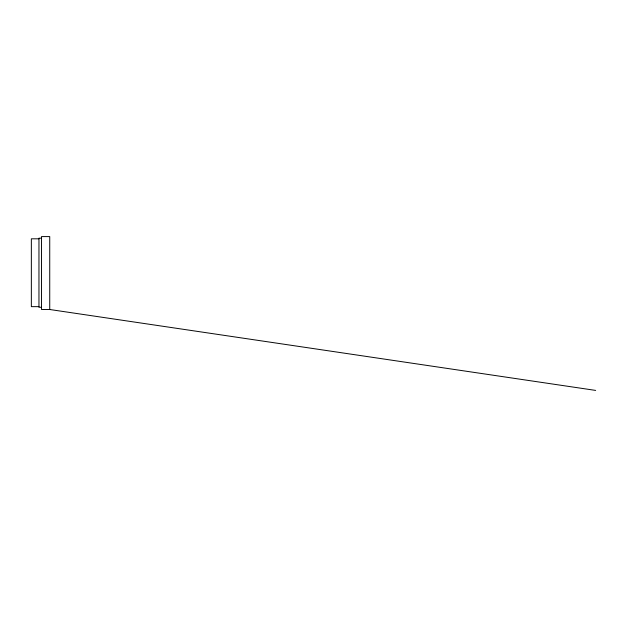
<?xml version="1.0" encoding="UTF-8"?>
<svg xmlns="http://www.w3.org/2000/svg" width="627" height="627" viewBox="0 0 627 627"><rect width="100%" height="100%" fill="white"/><g stroke="black" fill="none" stroke-linecap="round" stroke-linejoin="round"><path stroke-width="0.94" d="M41.492 238.174L38.96 238.174L38.96 307.285L41.492 307.285M38.96 238.809L31.35 238.809L31.35 306.65L38.96 306.65M49.737 309.503L41.492 309.503L41.492 236.591L49.737 236.591L49.737 309.503L595.65 390.409"/></g></svg>
